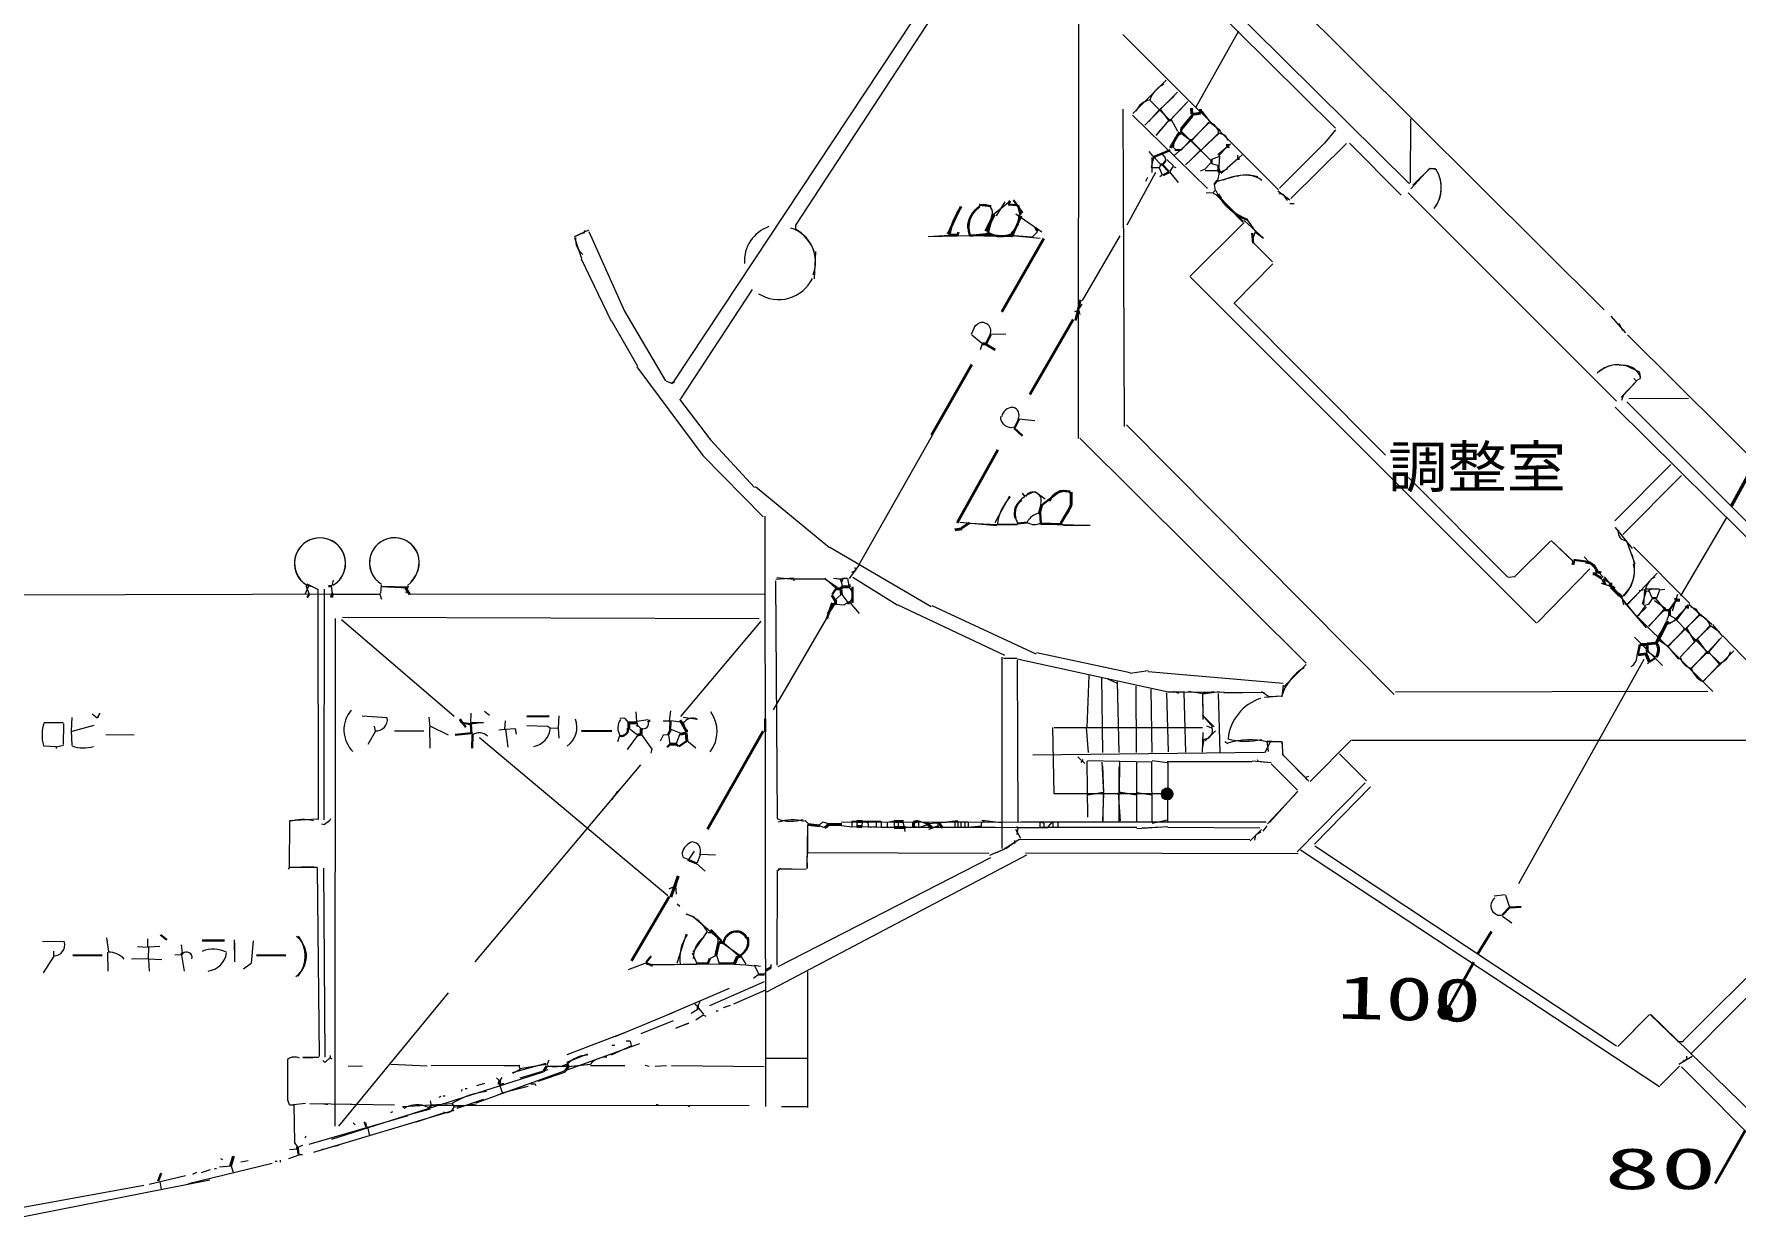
# Model space of a CAD drawing. Header units: millimetres. Extents: x -22015 to 140060, y -26591 to 87788.
# Drawn here: x 58120 to 86665, y 2781 to 22655 of the extents above; entities that cross this region are included whole.
import ezdxf

# ---------------------------------------------------------------- set-up
doc = ezdxf.new("R2010")
doc.units = ezdxf.units.MM
doc.linetypes.add('DASHED', pattern=[716.562987, 474.532405, -242.030582])
for name, color, linetype, lineweight in [('A_DASHED', 8, 'DASHED', 15), ('A_HATCH', 252, 'CONTINUOUS', 15), ('A_MED', 9, 'CONTINUOUS', 20), ('A_THIN', 8, 'CONTINUOUS', 15), ('CHECK', 2, 'CONTINUOUS', 35), ('P_R', 5, 'CONTINUOUS', 40), ('P_R_MARK', 5, 'CONTINUOUS', 25), ('P_SIZE', 140, 'CONTINUOUS', 13), ('SYM', 4, 'CONTINUOUS', 25), ('TEXT', 7, 'CONTINUOUS', 13), ('TEXT_SHAPE', 7, 'CONTINUOUS', 30)]:
    doc.layers.add(name, color=color, linetype=linetype, lineweight=lineweight)
doc.styles.add('JP', font='msgothic.ttc')

msp = doc.modelspace()

# ---------------------------------------------------------------- hatches: boundary and pattern name
at = {"layer": 'TEXT_SHAPE'}
h = msp.add_hatch(color=7, dxfattribs=at)
h.dxf.hatch_style = 1
edge = h.paths.add_edge_path()
edge.add_arc((77124, 9910), 90, 0, 360)
h = msp.add_hatch(color=7, dxfattribs=at)
h.dxf.hatch_style = 1
edge = h.paths.add_edge_path()
edge.add_arc((81789, 6249), 112, 0, 360)

# ---------------------------------------------------------------- linework, layer by layer
at = {"layer": 'A_DASHED', "lineweight": 15}
for p, q in [((76836, 21548), (77852, 20535)), ((67017, 5240), (64458, 4378))]:
    msp.add_line(p, q, dxfattribs=at)
at = {"layer": 'A_HATCH', "lineweight": 15}
for p, q in [((76996, 21389), (76820, 21191)), ((77158, 21209), (76974, 21004)), ((77690, 20711), (77512, 20533)), ((77857, 20494), (77757, 20391)), ((85052, 13306), (84843, 13092)), ((85163, 13043), (85016, 12897)), ((85465, 12995), (85196, 12722)), ((85456, 13002), (85203, 12716)), ((86164, 12280), (85922, 12013)), ((76046, 10606), (76032, 11869))]:
    msp.add_line(p, q, dxfattribs=at)
at = {"layer": 'A_HATCH', "lineweight": 20}
for p, q in [((77159, 21218), (76936, 20954)), ((77528, 20868), (77235, 20612)), ((77510, 20874), (77363, 20712)), ((85795, 12666), (85531, 12387)), ((85985, 12475), (85729, 12205)), ((86185, 12284), (85914, 12022)), ((86390, 12088), (86110, 11792)), ((75813, 11898), (75778, 11024)), ((76318, 10606), (76293, 11789)), ((76611, 10607), (76604, 11717)), ((76874, 10607), (76859, 11667)), ((77147, 10616), (77122, 11603)), ((77438, 10608), (77409, 11612)), ((78013, 10608), (77986, 11595))]:
    msp.add_line(p, q, dxfattribs=at)
at = {"layer": 'A_MED', "lineweight": 20}
for p, q in [((75636, 15872), (75642, 24368)), ((78324, 22701), (77607, 21427)), ((77824, 21175), (77533, 20865)), ((77826, 21168), (77540, 20879)), ((81205, 21231), (81202, 20159)), ((77984, 20994), (77703, 20715)), ((77988, 20998), (78089, 20964)), ((78005, 20603), (77994, 20451)), ((78138, 20756), (78172, 20756)), ((78307, 20621), (78307, 20570)), ((79762, 20827), (79007, 20069)), ((80131, 20819), (79201, 19896)), ((80182, 20823), (81050, 19952)), ((77762, 20388), (77678, 20353)), ((77764, 20369), (77984, 20373)), ((77866, 20484), (77985, 20452)), ((77999, 20334), (77969, 20198)), ((78139, 20397), (78005, 20326)), ((81246, 20120), (81538, 20403)), ((81545, 20408), (81646, 20381)), ((77780, 19992), (77898, 19996)), ((77913, 20130), (77933, 20029)), ((77942, 20033), (77973, 19964)), ((74451, 19816), (74213, 19626)), ((74404, 19843), (74256, 19605)), ((70889, 19448), (70894, 19380)), ((67421, 19366), (67179, 19254)), ((73475, 19274), (73119, 19254)), ((73119, 19258), (73814, 19274)), ((74519, 19279), (74997, 19232)), ((74847, 19248), (74559, 19270)), ((76329, 19271), (75699, 18184)), ((78597, 19324), (78547, 19173)), ((78560, 19166), (78855, 18875)), ((78575, 19152), (78893, 18833)), ((67298, 18885), (67800, 17840)), ((71226, 19008), (71204, 18552)), ((78896, 18800), (78257, 18146)), ((70164, 18368), (68963, 16539)), ((68025, 18008), (68711, 16837)), ((75695, 18127), (75626, 18026)), ((68722, 16840), (68808, 16797)), ((84997, 16834), (84741, 16562)), ((84778, 16608), (84743, 16507)), ((84996, 16835), (84784, 16606)), ((68946, 16529), (69467, 15849)), ((85867, 16540), (84868, 16539)), ((69465, 15847), (70205, 15051)), ((85752, 15253), (84770, 14260)), ((70221, 15068), (71463, 14046)), ((74482, 14906), (74237, 14459)), ((74730, 14909), (74901, 14980)), ((74906, 14980), (75081, 14862)), ((73650, 14466), (74271, 14411)), ((74273, 14421), (73816, 14448)), ((75003, 14436), (75833, 14416)), ((75340, 14451), (75391, 14417)), ((75392, 14420), (75833, 14416)), ((84641, 14377), (84692, 14326)), ((84642, 14376), (84923, 14028)), ((86509, 14548), (85735, 13235)), ((83564, 14158), (83938, 13807)), ((83937, 13810), (83564, 14158)), ((84837, 14140), (84969, 13772)), ((62697, 13435), (62883, 13336)), ((63127, 13426), (63109, 13393)), ((82844, 13546), (82963, 13556)), ((84215, 13685), (83334, 12786)), ((84333, 13634), (84315, 13601)), ((84403, 13447), (84582, 13390)), ((85345, 13611), (84847, 13087)), ((62722, 13393), (62659, 13254)), ((62676, 13407), (62733, 13258)), ((63104, 13393), (63119, 13275)), ((63941, 13411), (63929, 13275)), ((63936, 13390), (64389, 13369)), ((63937, 13395), (64394, 13381)), ((64393, 13395), (64355, 13278)), ((84729, 13220), (84825, 13082)), ((84740, 13249), (84780, 13079)), ((85157, 13322), (85093, 13086)), ((85132, 13330), (85115, 13077)), ((85145, 13324), (85197, 13310)), ((85384, 13347), (85162, 13347)), ((85247, 13349), (85196, 13315)), ((85267, 13193), (85201, 13091)), ((85385, 13339), (85249, 13350)), ((85470, 13341), (85384, 13327)), ((85685, 13255), (85596, 12977)), ((85165, 12698), (84830, 13085)), ((84998, 12896), (86278, 11626)), ((85541, 12912), (85501, 12813)), ((86048, 12900), (85523, 12391)), ((85552, 12909), (85652, 12855)), ((85859, 13080), (85667, 12830)), ((85910, 13048), (85994, 13013)), ((85653, 12824), (85555, 12767)), ((86227, 12728), (85729, 12202)), ((85433, 12066), (84963, 12540)), ((85170, 12302), (85158, 12267)), ((85361, 12498), (85531, 12380)), ((86627, 12309), (86111, 11795)), ((86421, 12536), (86189, 12280)), ((86198, 12296), (86388, 12106)), ((86382, 12502), (86206, 12288)), ((86213, 12286), (86380, 12099)), ((79457, 12081), (79088, 11713)), ((85118, 12166), (83019, 8401)), ((76503, 11936), (76807, 11980)), ((79072, 11736), (79051, 11538)), ((78755, 11604), (77417, 11614)), ((77715, 11596), (77725, 11161)), ((79042, 11548), (78757, 11530)), ((86192, 11627), (80957, 11618)), ((77763, 11186), (77915, 11034)), ((59322, 10909), (59797, 10900)), ((75228, 9917), (75207, 11023)), ((75230, 11024), (77720, 11026)), ((77934, 10969), (77762, 10798)), ((74873, 10567), (78752, 10611)), ((77740, 10822), (77718, 10688)), ((78804, 10798), (79053, 10784)), ((79055, 10774), (79059, 10571)), ((79060, 10569), (79502, 10125)), ((80216, 10818), (79524, 10117)), ((89375, 10808), (80227, 10808)), ((75626, 10534), (75743, 10418)), ((76326, 10446), (76322, 9926)), ((77125, 10452), (78548, 10453)), ((77139, 9437), (77142, 10447)), ((78550, 10467), (78872, 10436)), ((76058, 9923), (76043, 9449)), ((76314, 9943), (76612, 9895)), ((62402, 9440), (62399, 8680)), ((71342, 9436), (71291, 9385)), ((72328, 9450), (71837, 9449)), ((72328, 9450), (72328, 9348)), ((72430, 9433), (72430, 9365)), ((73612, 9460), (73287, 9420)), ((73785, 9434), (73565, 9434)), ((74055, 9453), (74004, 9419)), ((71092, 9398), (71090, 8908)), ((71377, 9341), (71292, 9374)), ((71665, 9382), (71836, 9358)), ((71837, 9366), (72548, 9352)), ((72108, 9416), (72108, 9365)), ((72109, 9352), (72244, 9361)), ((72329, 9354), (74242, 9351)), ((72871, 9369), (72955, 9351)), ((73094, 9390), (72958, 9341)), ((73130, 9320), (73298, 9373)), ((73362, 9349), (74988, 9351)), ((74005, 9367), (73785, 9345)), ((74005, 9418), (74005, 9367)), ((74582, 9321), (74665, 9166)), ((78511, 9148), (74632, 9142)), ((76616, 9332), (77139, 9363)), ((77139, 9350), (78681, 9344)), ((78705, 9314), (78520, 9125)), ((71095, 8925), (74135, 8918)), ((62403, 8680), (62873, 8681)), ((62973, 8664), (62998, 5497)), ((70582, 8603), (70578, 7035)), ((88683, 8674), (85782, 5766)), ((69057, 7559), (68901, 7068)), ((69410, 7600), (69170, 7256)), ((69160, 7244), (69235, 7064)), ((69561, 7200), (69458, 7152)), ((69566, 7203), (69613, 7066)), ((69611, 7053), (68392, 7042)), ((68493, 7043), (69239, 7052)), ((69865, 7055), (70051, 7046)), ((70051, 7043), (70204, 7029)), ((70205, 7036), (70306, 7019)), ((70472, 7013), (70489, 6996)), ((69201, 6388), (69250, 6352)), ((69264, 6314), (69351, 6215)), ((85206, 6201), (84682, 5676)), ((85687, 5767), (85225, 6211)), ((68049, 5768), (68116, 5770)), ((68121, 5764), (68137, 5697)), ((85785, 5753), (85684, 5753)), ((66754, 5444), (66720, 5359)), ((70390, 5480), (71093, 5479)), ((85932, 5507), (85707, 5369)), ((66145, 5240), (66711, 5392)), ((66244, 5361), (66275, 5292)), ((66706, 5374), (66267, 5300)), ((67072, 5340), (66719, 5340)), ((67455, 5371), (67075, 5330)), ((67455, 5374), (67083, 5333)), ((85716, 5341), (85394, 5020)), ((87130, 3946), (85753, 5335)), ((65929, 5035), (65970, 4902)), ((66455, 5046), (66522, 5048)), ((66519, 5051), (66537, 5018)), ((63675, 4693), (63171, 4707)), ((65145, 4713), (64317, 4663)), ((64762, 4620), (64451, 4538)), ((64762, 4764), (64779, 4680)), ((65133, 4714), (65165, 4662)), ((65538, 4704), (65152, 4652)), ((63711, 4324), (63748, 4173)), ((62624, 4015), (62540, 3980)), ((62538, 3954), (62402, 3942)), ((60231, 3408), (60252, 3274))]:
    msp.add_line(p, q, dxfattribs=at)
at = {"layer": 'A_MED', "lineweight": 15}
for p, q in [((63172, 4340), (63174, 12853)), ((71085, 8660), (71098, 9398))]:
    msp.add_line(p, q, dxfattribs=at)
at = {"layer": 'A_MED', "lineweight": 20}
for centre, radius, start, end in [((77810, 20984), 179, 2.6289, 82.2028), ((78431, 19457), 831, 75.1772, 116.0588), ((78438, 19841), 451, 52.499, 108.6839), ((74059, 19657), 139, 352.2119, 129.8162), ((70644, 18849), 609, 109.0712, 184.1117), ((70539, 18774), 704, 19.4648, 59.1919), ((70609, 18832), 630, 237.613, 333.9881), ((75107, 14327), 837, 137.2737, 172.6512), ((74888, 14616), 316, 118.05, 210.8282), ((74873, 14831), 141, 338.4079, 151.3645), ((75008, 14366), 251, 94.8816, 155.5751), ((74897, 14639), 211, 236.1032, 299.6011), ((84833, 14300), 143, 169.5254, 271.7821), ((62916, 13775), 429, 309.8063, 224.78), ((62916, 13778), 428, 102.4328, 237.7485), ((64165, 13787), 419, 10.9544, 238.8428), ((64164, 13788), 418, 310.8493, 226.3784), ((64084, 13800), 495, 307.464, 7.7388), ((85987, 12658), 255, 14.9354, 77.4051), ((86312, 12360), 269, 284.3832, 346.8333), ((85978, 12262), 253, 194.669, 257.4114), ((86253, 12120), 353, 197.8282, 245.9343), ((78444, 11963), 1170, 254.9841, 283.3644), ((62275, 7187), 414, 304.8397, 52.9435), ((62118, 7196), 550, 321.5781, 36.8636), ((69645, 7151), 696, 144.8848, 188.3966), ((69598, 7162), 421, 125.5401, 181.6732), ((69454, 7441), 141, 352.4678, 100.4784), ((66859, 5797), 463, 253.2673, 296.0298)]:
    msp.add_arc(centre, radius, start, end, dxfattribs=at)
at = {"layer": 'A_THIN', "lineweight": 15}
for p, q in [((84457, 18032), (77358, 25100)), ((79947, 21074), (76440, 24561)), ((76637, 24647), (81192, 20142)), ((68855, 16831), (73439, 23760)), ((73662, 23690), (70891, 19451)), ((76384, 22648), (78992, 20043)), ((76549, 21322), (77111, 21880)), ((76751, 21125), (77298, 21679)), ((77243, 21616), (77006, 21394)), ((77474, 21525), (77172, 21208)), ((77432, 21477), (77183, 21218)), ((76411, 16075), (76387, 21396)), ((76543, 21294), (77804, 20065)), ((77001, 21393), (77154, 21209)), ((77004, 21402), (77153, 21199)), ((77194, 21224), (77300, 21027)), ((77546, 21312), (77546, 21279)), ((77704, 21359), (77847, 21175)), ((77843, 21177), (78022, 21038)), ((77362, 20995), (77515, 20878)), ((77430, 20460), (77989, 20988)), ((77852, 20539), (77536, 20865)), ((78091, 20960), (78142, 20876)), ((79949, 21049), (79764, 20825)), ((78002, 20603), (77867, 20551)), ((78188, 20809), (77975, 20631)), ((78128, 20764), (77990, 20614)), ((78382, 20632), (78033, 20316)), ((78311, 20565), (78131, 20407)), ((76932, 20332), (76449, 19447)), ((77768, 20367), (77995, 20367)), ((77970, 20186), (78290, 20278)), ((81210, 20059), (81518, 20394)), ((81525, 20398), (81626, 20398)), ((77928, 20033), (77894, 19999)), ((77894, 19986), (77963, 19955)), ((78984, 20028), (79185, 19872)), ((79000, 19983), (79068, 19967)), ((84661, 16497), (81165, 19994)), ((79071, 19965), (79139, 19864)), ((79185, 19811), (79253, 19811)), ((75022, 19333), (74586, 19634)), ((77506, 18587), (78414, 19493)), ((78741, 19233), (78418, 19526)), ((78469, 19537), (78618, 19327)), ((67338, 19321), (67178, 19256)), ((67183, 19241), (67304, 18888)), ((67355, 19362), (67339, 19311)), ((67425, 19341), (68025, 18008)), ((74957, 19342), (74854, 19242)), ((78614, 19328), (78742, 19234)), ((83320, 12775), (77519, 18578)), ((75640, 18016), (75572, 17998)), ((75641, 18017), (75659, 17950)), ((78242, 18147), (80785, 15592)), ((67806, 17843), (68242, 17082)), ((84820, 17641), (84570, 17926)), ((84701, 17805), (84764, 17685)), ((84847, 17613), (89891, 12596)), ((68229, 17073), (69338, 15588)), ((84805, 17103), (85045, 16992)), ((84954, 16877), (84987, 16843)), ((85051, 16874), (84989, 16841)), ((85046, 16979), (85056, 16878)), ((84641, 16398), (89296, 11783)), ((84833, 16487), (89348, 11970)), ((76441, 16098), (80935, 11577)), ((73185, 15921), (71952, 13755)), ((75663, 15879), (79456, 12101)), ((69339, 15587), (70347, 14558)), ((85571, 15434), (84632, 14488)), ((81171, 15218), (82838, 13548)), ((74695, 14956), (74731, 14907)), ((70377, 14566), (70390, 4668)), ((74613, 14435), (74274, 14427)), ((74613, 14425), (74274, 14424)), ((71465, 14050), (73169, 13054)), ((83555, 14152), (82945, 13547)), ((82962, 13564), (83555, 14152)), ((85890, 13105), (84949, 14053)), ((84436, 13545), (84118, 13888)), ((63137, 13496), (63121, 13428)), ((70588, 9499), (70563, 13485)), ((71853, 13546), (72595, 13080)), ((84443, 13525), (84562, 13441)), ((84995, 12894), (84458, 13553)), ((84468, 13428), (84554, 13396)), ((63920, 13262), (57250, 13243)), ((62684, 13411), (62785, 13390)), ((62877, 13343), (62888, 9479)), ((62987, 13343), (62978, 9475)), ((63128, 13263), (63920, 13259)), ((63916, 13275), (63950, 13174)), ((70370, 13254), (64428, 13263)), ((85129, 13333), (85044, 13319)), ((85202, 13315), (85261, 13193)), ((85300, 13156), (85488, 13020)), ((85320, 13185), (85473, 12996)), ((85385, 13330), (85333, 13195)), ((63292, 12872), (70284, 12854)), ((70522, 11320), (71412, 12847)), ((72597, 13085), (74396, 12235)), ((73177, 13070), (74922, 12260)), ((85145, 13065), (85024, 12898)), ((85198, 13089), (85130, 13073)), ((85831, 13036), (85658, 12853)), ((86043, 12908), (85818, 12676)), ((85875, 13095), (86262, 12760)), ((85998, 13012), (86046, 12910)), ((63275, 12833), (65166, 11215)), ((70309, 12805), (68961, 11206)), ((85660, 12830), (86176, 12298)), ((85833, 12689), (85966, 12473)), ((86232, 12719), (85999, 12495)), ((86238, 12736), (86388, 12631)), ((86270, 12754), (86438, 12553)), ((86443, 12561), (87368, 11605)), ((74931, 12283), (76505, 11944)), ((85181, 12304), (85316, 12202)), ((85525, 12380), (85699, 12172)), ((86015, 12506), (86180, 12279)), ((74358, 8993), (74359, 12205)), ((74382, 12188), (74606, 12188)), ((74609, 12155), (74621, 9435)), ((77144, 11615), (74610, 12173)), ((85215, 12126), (85181, 12093)), ((76126, 11842), (76276, 11775)), ((76807, 11965), (79068, 11768)), ((77417, 11617), (77142, 11616)), ((77230, 11631), (77315, 11599)), ((77482, 11635), (77721, 11595)), ((77715, 11600), (77722, 11245)), ((77723, 11589), (78005, 11630)), ((77910, 11623), (77723, 11593)), ((78704, 11613), (78078, 11599)), ((78840, 11534), (78710, 11625)), ((79042, 11548), (78839, 11536)), ((77712, 11238), (77886, 11037)), ((68752, 8198), (65591, 10853)), ((75769, 11023), (75800, 10607)), ((77718, 10608), (77727, 10942)), ((77785, 11053), (77870, 11020)), ((78091, 10788), (78141, 10754)), ((78845, 10771), (78764, 10599)), ((78799, 10790), (78820, 10621)), ((78804, 10791), (79041, 10789)), ((79050, 10785), (79065, 10553)), ((80014, 10580), (80468, 10127)), ((68294, 10399), (65512, 7095)), ((75713, 10488), (75677, 10438)), ((75797, 9520), (75784, 10462)), ((75787, 10468), (76871, 10448)), ((76032, 10444), (76059, 9924)), ((76039, 10381), (76057, 9926)), ((76320, 9454), (76320, 10366)), ((76614, 9445), (76617, 10446)), ((76876, 9450), (76870, 10446)), ((76875, 10471), (77124, 10438)), ((78635, 10487), (78653, 10454)), ((78651, 10459), (78872, 10435)), ((78867, 10416), (79309, 9974)), ((78867, 10416), (79309, 9974)), ((79074, 10554), (79446, 10183)), ((80445, 10095), (79303, 8940)), ((79443, 10181), (79461, 10148)), ((79495, 10203), (79444, 10187)), ((80538, 10027), (79595, 9067)), ((67906, 9954), (67809, 9815)), ((77124, 9913), (75227, 9910)), ((76047, 9933), (75798, 9890)), ((76039, 9929), (75904, 9908)), ((76049, 9926), (76044, 9453)), ((76057, 9912), (76311, 9918)), ((76304, 9926), (76337, 9456)), ((76312, 9933), (76549, 9905)), ((76619, 9935), (76867, 9892)), ((79314, 9948), (78809, 9410)), ((79312, 9950), (78839, 9433)), ((62402, 9440), (62399, 8680)), ((62876, 9484), (62406, 9461)), ((63076, 9461), (62994, 9396)), ((63094, 9493), (63076, 9459)), ((71046, 9470), (71113, 9403)), ((71450, 9407), (71348, 9439)), ((71663, 9440), (74005, 9435)), ((71837, 9449), (71837, 9365)), ((71922, 9449), (71922, 9365)), ((72007, 9449), (72006, 9365)), ((72009, 9456), (72111, 9425)), ((72244, 9450), (72243, 9365)), ((72548, 9454), (72430, 9433)), ((72549, 9450), (72548, 9349)), ((72616, 9450), (72616, 9349)), ((72733, 9281), (72699, 9450)), ((72955, 9450), (72955, 9349)), ((72959, 9460), (73095, 9411)), ((73123, 9416), (73563, 9449)), ((73565, 9434), (73565, 9350)), ((73616, 9434), (73616, 9350)), ((73667, 9434), (73666, 9350)), ((73734, 9434), (73734, 9350)), ((73785, 9439), (77073, 9440)), ((73785, 9434), (73785, 9350)), ((74343, 9423), (74014, 9463)), ((74683, 9441), (78783, 9443)), ((74988, 9435), (74988, 9351)), ((74989, 9439), (75057, 9423)), ((75198, 9444), (75129, 9361)), ((75208, 9436), (75208, 9351)), ((75293, 9436), (75293, 9351)), ((76874, 9420), (77132, 9473)), ((62993, 9391), (62942, 9404)), ((73177, 9342), (73280, 9374)), ((73277, 9417), (73311, 9417)), ((73277, 9417), (73277, 9383)), ((74636, 9141), (74377, 8971)), ((74596, 9366), (74613, 9333)), ((74619, 9333), (74605, 9231)), ((74615, 9343), (75631, 9352)), ((74988, 9350), (76614, 9352)), ((75056, 9418), (75056, 9351)), ((76699, 9340), (77037, 9356)), ((78607, 9220), (78592, 9135)), ((78697, 9271), (78611, 9223)), ((78798, 9373), (78730, 9288)), ((89568, 9235), (85900, 5547)), ((74764, 8883), (70404, 6587)), ((71084, 8858), (71087, 8661)), ((74371, 8972), (74143, 8876)), ((74291, 8931), (74240, 8915)), ((74558, 9088), (74421, 8988)), ((74561, 9094), (74578, 9077)), ((74564, 9131), (74564, 9097)), ((79323, 8905), (74749, 8914)), ((79359, 8974), (85382, 5003)), ((84661, 5681), (79602, 9036)), ((62402, 8679), (62384, 8646)), ((62806, 8686), (62399, 8678)), ((62871, 8664), (62904, 5505)), ((70646, 8659), (70577, 8610)), ((74164, 8839), (70594, 7010)), ((71072, 8640), (70598, 8655)), ((71072, 8643), (70649, 8648)), ((69056, 7896), (69193, 7850)), ((69929, 7198), (69185, 7837)), ((69670, 7406), (69958, 7203)), ((69974, 7188), (70058, 7053)), ((68393, 7076), (68087, 6960)), ((70270, 6882), (70185, 6815)), ((70202, 7031), (70276, 6883)), ((70393, 6947), (70378, 6885)), ((70475, 7049), (70475, 7016)), ((71101, 4652), (71098, 6932)), ((65067, 6574), (63225, 4340)), ((69779, 6644), (68681, 6176)), ((70367, 6758), (69447, 6356)), ((70386, 6620), (69850, 6383)), ((69257, 6299), (69139, 6229)), ((69286, 6424), (69254, 6355)), ((69794, 6362), (69676, 6324)), ((67865, 5843), (68849, 6248)), ((68305, 5893), (68843, 6109)), ((69095, 6064), (68876, 5976)), ((69097, 6060), (68896, 5986)), ((69340, 6200), (69220, 6117)), ((69338, 6205), (69388, 6185)), ((69558, 6272), (69592, 6272)), ((84728, 5719), (85215, 6209)), ((85240, 6208), (86958, 4531)), ((68273, 5719), (65531, 4722)), ((67060, 5539), (68085, 5928)), ((62373, 5454), (62371, 4778)), ((62627, 5488), (62796, 5488)), ((62898, 5488), (62627, 5488)), ((62966, 5438), (62999, 5404)), ((63084, 5488), (62999, 5404)), ((63085, 5522), (63084, 5488)), ((63084, 5487), (63117, 5469)), ((67403, 5547), (67053, 5403)), ((68138, 5686), (67800, 5530)), ((67811, 5696), (67862, 5696)), ((85837, 5455), (85770, 5420)), ((85836, 5510), (85835, 5459)), ((85870, 5474), (85837, 5457)), ((63116, 4118), (66662, 5249)), ((63389, 5343), (63627, 5352)), ((64711, 5346), (64102, 5374)), ((66269, 5354), (64778, 5347)), ((65875, 5149), (65925, 5099)), ((65967, 5151), (65931, 5101)), ((65998, 5356), (66235, 5354)), ((66270, 5287), (66151, 5220)), ((66740, 5283), (66267, 5141)), ((67455, 5359), (68031, 5355)), ((67455, 5355), (68031, 5357)), ((68370, 5362), (68438, 5346)), ((68539, 5346), (68725, 5356)), ((68810, 5357), (70368, 5340)), ((65300, 4951), (65282, 4918)), ((65353, 4967), (65387, 4967)), ((65674, 5055), (65540, 5015)), ((65964, 4894), (66405, 5011)), ((62370, 4778), (62401, 4698)), ((62404, 4697), (62472, 4693)), ((62675, 4715), (62472, 4693)), ((62475, 4694), (62490, 4069)), ((64167, 4690), (62743, 4712)), ((62813, 3902), (65165, 4604)), ((62947, 4715), (63049, 4698)), ((64131, 4580), (64097, 4562)), ((64299, 4665), (64319, 4645)), ((70112, 4681), (64777, 4684)), ((64945, 4834), (64911, 4816)), ((64980, 4848), (65014, 4848)), ((68554, 4700), (68588, 4700)), ((69080, 4686), (69114, 4668)), ((70654, 4668), (71095, 4668)), ((64391, 4513), (62726, 4031)), ((63471, 4391), (63505, 4357)), ((63654, 4411), (63674, 4391)), ((62485, 4068), (62537, 3984)), ((62677, 4169), (62659, 4136)), ((63234, 4015), (63166, 3999)), ((61249, 3796), (61282, 3778)), ((61709, 3756), (61591, 3734)), ((62165, 3748), (62199, 3748)), ((62249, 3765), (62249, 3731)), ((62560, 3852), (62390, 3787)), ((62554, 3862), (62622, 3860)), ((62944, 3951), (62978, 3951)), ((61069, 3431), (57778, 2781)), ((60048, 3367), (60660, 3509)), ((62115, 3709), (60708, 3368)), ((60844, 3559), (60776, 3525)), ((61076, 3605), (60924, 3553)), ((61148, 3629), (61182, 3629)), ((61419, 3667), (61232, 3650)), ((61428, 3665), (61460, 3563)), ((59964, 3343), (57406, 2875))]:
    msp.add_line(p, q, dxfattribs=at)
for centre, radius, start, end in [((77248, 21416), 434, 115.3845, 162.2285), ((76897, 21232), 323, 100.9733, 157.5785), ((81162, 20078), 562, 321.8722, 33.6645), ((81155, 20079), 569, 322.2131, 30.8191), ((67540, 19221), 341, 176.6309, 230.9903), ((70633, 18834), 595, 338.289, 72.4911), ((84703, 16586), 526, 90.3614, 133.8304), ((84682, 16630), 478, 75.5441, 131.3296), ((84769, 16777), 324, 22.2398, 101.5374), ((62918, 13777), 427, 300.5973, 102.6798), ((84446, 13637), 518, 305.6749, 14.3068), ((84297, 13685), 669, 317.2783, 21.8458), ((85440, 13279), 300, 117.3649, 170.1447), ((79849, 11298), 843, 120.1538, 163.3106), ((84770, 12241), 241, 304.833, 1.6709), ((78954, 10743), 814, 109.0393, 173.1917), ((77742, 10975), 145, 267.7205, 21.349), ((78513, 9555), 1264, 76.7387, 107.1219), ((62626, 8748), 733, 75.6267, 107.5678), ((70818, 10100), 649, 248.7467, 288.0183), ((70841, 8750), 725, 74.3961, 109.4541), ((62484, 5310), 187, 62.691, 127.7205), ((67416, 5047), 481, 91.3547, 137.0735), ((67702, 5160), 333, 85.8066, 139.0106), ((65886, 3490), 1441, 96.9971, 121.6436), ((64543, 4310), 388, 61.4867, 123.7506), ((65039, 4692), 127, 245.3415, 346.8856)]:
    msp.add_arc(centre, radius, start, end, dxfattribs=at)
at = {"layer": 'CHECK', "lineweight": 30}
msp.add_line((68811, 16796), (68861, 16825), dxfattribs=at)
at = {"layer": 'CHECK', "lineweight": 40}
for p, q in [((82566, 7605), (82332, 7220)), ((82266, 7090), (81791, 6236))]:
    msp.add_line(p, q, dxfattribs=at)
at = {"layer": 'P_R', "lineweight": 40}
for p, q in [((75055, 19228), (74354, 17997)), ((75551, 17869), (74822, 16607)), ((73850, 17115), (73174, 15927)), ((86589, 14740), (87338, 16117)), ((73602, 14459), (74286, 15680)), ((73682, 14356), (73564, 14337)), ((73812, 14458), (73678, 14365)), ((70347, 10963), (69416, 9318)), ((68773, 8183), (68143, 7111)), ((86819, 4267), (86315, 3378))]:
    msp.add_line(p, q, dxfattribs=at)
at = {"layer": 'P_R', "lineweight": 30}
for p, q in [((75671, 18199), (75588, 17848)), ((70385, 11171), (70385, 10951))]:
    msp.add_line(p, q, dxfattribs=at)
at = {"layer": 'P_R_MARK', "lineweight": 20}
for p, q in [((73905, 17765), (73835, 17616)), ((73847, 17608), (74031, 17461)), ((74419, 17623), (74165, 17618)), ((74636, 16199), (74907, 16172)), ((69292, 8890), (69241, 8755)), ((69295, 8899), (69549, 8891)), ((69232, 8741), (69377, 8617)), ((68871, 8363), (68769, 8312)), ((68878, 8366), (68889, 8231)), ((82792, 8219), (82611, 8193)), ((82872, 8005), (82803, 8207)), ((82752, 7862), (82908, 7749))]:
    msp.add_line(p, q, dxfattribs=at)
at = {"layer": 'P_R_MARK', "lineweight": 15}
for p, q in [((74025, 17459), (73991, 17358)), ((68986, 8922), (69002, 8854)), ((69189, 8949), (69105, 8813)), ((69004, 8849), (69088, 8815)), ((68905, 8065), (68954, 8029))]:
    msp.add_line(p, q, dxfattribs=at)
at = {"layer": 'P_R_MARK', "lineweight": 40}
for p, q in [((74029, 17458), (74096, 17458)), ((68925, 8533), (68799, 8179))]:
    msp.add_line(p, q, dxfattribs=at)
at = {"layer": 'P_R_MARK', "lineweight": 30}
for p, q in [((74090, 17446), (74240, 17359)), ((74161, 17612), (74092, 17460)), ((74557, 16045), (74698, 15917)), ((74635, 16192), (74572, 16054)), ((69084, 8804), (69239, 8744)), ((68919, 8535), (68876, 8364)), ((82873, 8012), (82749, 7881)), ((83065, 8016), (82878, 8004))]:
    msp.add_line(p, q, dxfattribs=at)
at = {"layer": 'P_R_MARK', "lineweight": 20}
for centre, radius, start, end in [((74026, 17675), 142, 334.9118, 142.9466), ((74537, 16203), 190, 91.0222, 168.825), ((74502, 16259), 140, 333.2395, 76.657), ((74505, 16235), 177, 177.7111, 289.0066), ((82714, 8034), 160, 125.4101, 285.629)]:
    msp.add_arc(centre, radius, start, end, dxfattribs=at)
at = {"layer": 'P_R_MARK', "lineweight": 15}
for centre, radius, start, end in [((69242, 8863), 257, 108.9637, 166.6331), ((69153, 8957), 147, 334.485, 87.3493)]:
    msp.add_arc(centre, radius, start, end, dxfattribs=at)
at = {"layer": 'SYM', "lineweight": 15}
for p, q in [((76817, 20687), (76899, 20584)), ((77227, 20759), (77261, 20725)), ((76866, 20417), (77002, 20417)), ((76993, 20413), (77044, 20295)), ((77054, 20297), (77004, 20261)), ((77223, 20435), (77272, 20415)), ((76794, 20250), (76759, 20182)), ((71884, 13706), (71896, 13656)), ((70577, 13538), (70866, 13512)), ((70866, 13522), (71375, 13518)), ((70866, 13519), (71375, 13520)), ((70866, 13519), (70866, 13485)), ((71382, 13528), (71578, 13351)), ((71526, 13530), (71664, 13512)), ((71526, 13529), (71645, 13517)), ((71642, 13519), (71658, 13468)), ((71646, 13520), (71680, 13520)), ((71683, 13519), (71667, 13468)), ((71679, 13529), (71758, 13530)), ((71766, 13521), (71786, 13403)), ((71895, 13653), (71832, 13622))]:
    msp.add_line(p, q, dxfattribs=at)
at = {"layer": 'SYM', "lineweight": 20}
for p, q in [((76894, 20587), (76858, 20418)), ((76867, 20585), (76866, 20332)), ((76913, 20581), (77017, 20466)), ((77015, 20469), (76998, 20418)), ((77117, 20549), (77232, 20445)), ((77167, 20346), (77308, 20165)), ((77221, 20434), (77169, 20350)), ((71959, 13750), (71792, 13525)), ((70866, 13531), (70560, 13507)), ((71378, 13524), (71593, 13380)), ((71659, 13469), (71677, 13384)), ((71658, 13254), (71558, 13167)), ((71666, 13253), (71768, 13118)), ((71712, 13078), (71559, 13088)), ((71764, 13113), (71714, 13079)), ((71801, 13118), (71958, 12937))]:
    msp.add_line(p, q, dxfattribs=at)
at = {"layer": 'SYM', "lineweight": 30}
for p, q in [((77177, 20706), (76906, 20594)), ((77019, 20467), (77053, 20467)), ((77048, 20463), (77152, 20348)), ((77102, 20536), (77050, 20470)), ((77158, 20341), (77057, 20290)), ((71500, 13244), (71549, 13159)), ((71573, 13354), (71505, 13253)), ((71849, 13385), (71848, 13115)), ((71506, 13115), (71417, 12844)), ((71548, 13105), (71433, 12933))]:
    msp.add_line(p, q, dxfattribs=at)
at = {"layer": 'SYM', "lineweight": 40}
for p, q in [((71560, 13165), (71560, 13098)), ((71577, 13351), (71645, 13351)), ((71679, 13385), (71645, 13351)), ((71649, 13352), (71665, 13250)), ((71679, 13385), (71781, 13385)), ((71781, 13402), (71815, 13402)), ((71763, 13115), (71797, 13115))]:
    msp.add_line(p, q, dxfattribs=at)
at = {"layer": 'SYM', "lineweight": 20}
for centre, radius, start, end in [((77007, 20543), 96.3, 355.4373, 154.5047), ((71671, 13245), 177, 313.8872, 51.8419)]:
    msp.add_arc(centre, radius, start, end, dxfattribs=at)
at = {"layer": 'SYM', "lineweight": 15}
msp.add_arc((68892, 7331), 586, 25.7583, 73.84, dxfattribs=at)
at = {"layer": 'TEXT_SHAPE', "lineweight": 40}
for p, q in [((77536, 21413), (77540, 21312)), ((77542, 21283), (77358, 21060)), ((77546, 21312), (77580, 21312)), ((77683, 21326), (77581, 21309)), ((77682, 21397), (77682, 21329)), ((78138, 20806), (78138, 20756)), ((78307, 20570), (78341, 20570)), ((77988, 20385), (78005, 20334)), ((74492, 19857), (74460, 19806)), ((74223, 19628), (74081, 19348)), ((73475, 19282), (73610, 19282)), ((74556, 19263), (74522, 19297)), ((75513, 14971), (75515, 14757)), ((75025, 14772), (74982, 14622)), ((83947, 13818), (83929, 13751)), ((84267, 13599), (84317, 13599)), ((84312, 13591), (84415, 13526)), ((84335, 13637), (84403, 13620)), ((84431, 13513), (84466, 13429)), ((84554, 13431), (84588, 13431)), ((84554, 13431), (84554, 13397)), ((63127, 13275), (63111, 13207)), ((84555, 13398), (84587, 13379)), ((84572, 13378), (84711, 13240)), ((84592, 13384), (84626, 13351)), ((84693, 13266), (84727, 13232)), ((85654, 13195), (85654, 13161)), ((85654, 13161), (85722, 13162)), ((85552, 12992), (85552, 12908)), ((85840, 13043), (85874, 13043)), ((85512, 12793), (85372, 12519)), ((85512, 12776), (85372, 12549)), ((85059, 12418), (85178, 12418)), ((85330, 12438), (85177, 12427)), ((85178, 12418), (85178, 12300)), ((85360, 12505), (85329, 12436)), ((85365, 12553), (85364, 12502)), ((85991, 12503), (85991, 12469)), ((86160, 12284), (86211, 12284)), ((85161, 12260), (85025, 12245)), ((85155, 12263), (85208, 12130)), ((68959, 11145), (69061, 10955)), ((68098, 11101), (68234, 11101)), ((68098, 11101), (68098, 11017)), ((68301, 10914), (68234, 10896)), ((68301, 11000), (68301, 10915)), ((69047, 10927), (68962, 10913)), ((69055, 10934), (69066, 10798)), ((68792, 10747), (68893, 10747)), ((71922, 9449), (72007, 9449)), ((72549, 9450), (72616, 9450)), ((72616, 9450), (72701, 9450)), ((72955, 9453), (72870, 9436)), ((72870, 9433), (72870, 9366)), ((71109, 9399), (71294, 9377)), ((71449, 9396), (71382, 9344)), ((71447, 9398), (71668, 9398)), ((71922, 9365), (72006, 9365)), ((72548, 9349), (72616, 9349)), ((72616, 9349), (72701, 9349)), ((72701, 9349), (72735, 9349)), ((73091, 9400), (73124, 9400)), ((73121, 9396), (73171, 9345)), ((73304, 9411), (73355, 9344)), ((69608, 7421), (69553, 7202)), ((69612, 7420), (69680, 7420)), ((69917, 7184), (69867, 7065)), ((69916, 7184), (69967, 7184)), ((70475, 6998), (70391, 6946)), ((67086, 5337), (67019, 5247)), ((67062, 5373), (67080, 5339)), ((65931, 5102), (65913, 5035)), ((61465, 3833), (61415, 3664)), ((62538, 3985), (62538, 3951))]:
    msp.add_line(p, q, dxfattribs=at)
at = {"layer": 'TEXT_SHAPE', "lineweight": 30}
for p, q in [((77157, 21211), (77190, 21211)), ((77557, 21297), (77353, 21064)), ((77330, 21008), (77177, 20746)), ((77359, 21059), (77359, 20991)), ((77511, 20873), (77545, 20873)), ((77358, 20708), (77256, 20715)), ((77866, 20553), (77866, 20485)), ((77984, 20451), (77984, 20384)), ((77965, 20199), (77913, 20133)), ((73664, 19762), (73444, 19300)), ((74172, 19769), (73970, 19788)), ((74458, 19798), (74611, 19784)), ((74550, 19867), (74697, 19657)), ((74624, 19787), (74663, 19625)), ((77957, 19957), (78399, 19504)), ((74200, 19638), (74119, 19320)), ((74676, 19607), (74539, 19292)), ((74910, 19416), (74945, 19348)), ((73623, 19334), (73607, 19283)), ((73814, 19282), (74521, 19265)), ((74137, 19306), (73815, 19273)), ((78549, 19314), (78566, 19150)), ((75030, 14761), (75326, 14987)), ((75327, 14995), (75496, 14982)), ((74996, 14622), (75005, 14452)), ((75519, 14752), (75340, 14453)), ((74783, 14462), (74613, 14448)), ((75002, 14447), (75341, 14436)), ((83947, 13834), (84150, 13811)), ((62736, 13257), (62702, 13206)), ((63056, 13394), (63107, 13394)), ((64349, 13368), (64422, 13256)), ((84618, 13343), (84687, 13260)), ((85265, 13195), (85333, 13195)), ((85663, 13155), (85548, 12995)), ((85468, 12992), (85552, 12992)), ((85653, 12857), (85653, 12824)), ((85821, 13057), (85838, 13041)), ((85518, 12807), (85518, 12773)), ((85518, 12773), (85552, 12773)), ((85788, 12672), (85822, 12672)), ((85053, 12419), (85020, 12250)), ((85316, 12193), (85214, 12126)), ((59185, 11208), (59202, 11191)), ((65262, 11161), (65361, 11030)), ((65264, 11163), (65298, 11101)), ((66387, 11211), (66760, 11213)), ((68420, 11135), (68454, 11135)), ((68793, 11136), (68792, 10984)), ((65459, 10928), (65183, 10899)), ((65303, 11104), (65438, 11079)), ((65448, 11082), (65458, 10913)), ((65472, 10903), (65471, 10676)), ((67301, 10966), (67810, 10962)), ((68793, 10983), (68757, 10899)), ((69003, 11098), (69049, 10978)), ((68792, 10747), (68741, 10696)), ((68924, 10711), (68890, 10744)), ((69064, 10796), (68932, 10706)), ((60243, 7545), (60346, 7462)), ((60939, 7454), (61312, 7449)), ((69469, 7631), (69646, 7454)), ((58769, 7206), (59261, 7198)), ((60599, 7243), (60599, 7209)), ((61853, 7205), (62344, 7202)), ((68470, 7188), (68384, 7087)), ((69455, 7151), (69420, 7067)), ((68389, 7076), (68491, 7028)), ((69238, 7065), (69425, 7065)), ((69611, 7065), (69869, 7066)), ((69611, 7065), (69865, 7066)), ((70373, 6883), (70271, 6879)), ((69253, 6356), (69253, 6305)), ((66718, 5352), (66667, 5256)), ((65998, 5048), (65930, 5032)), ((64780, 4673), (64729, 4640)), ((63675, 4391), (63693, 4324)), ((62544, 3952), (62558, 3867)), ((60254, 3548), (60199, 3415))]:
    msp.add_line(p, q, dxfattribs=at)
at = {"layer": 'TEXT_SHAPE', "lineweight": 20}
for p, q in [((58753, 11194), (58744, 10974)), ((59097, 11254), (59181, 11186)), ((59221, 11262), (59189, 11210)), ((63625, 11217), (64045, 11193)), ((64740, 11199), (64757, 11030)), ((65448, 11267), (65438, 11099)), ((65675, 11300), (65758, 11230)), ((66023, 11134), (66011, 10998)), ((66726, 11220), (66438, 11213)), ((66921, 11219), (66909, 11016)), ((68030, 11181), (67945, 11177)), ((68098, 11101), (68033, 11176)), ((68211, 11287), (68223, 11117)), ((68417, 11154), (68233, 11125)), ((68674, 11135), (68776, 11136)), ((68797, 11304), (68774, 11136)), ((68794, 11143), (69015, 11115)), ((69009, 11200), (69250, 11166)), ((58290, 11110), (58606, 11106)), ((58614, 11092), (58611, 10737)), ((58744, 10974), (58751, 10720)), ((59125, 11057), (58751, 10956)), ((63846, 10962), (63718, 10737)), ((63825, 11046), (63840, 10961)), ((64167, 10967), (64659, 10966)), ((64753, 11030), (64759, 10675)), ((64769, 11047), (65068, 10900)), ((65455, 10917), (65183, 10903)), ((65659, 11103), (65438, 11102)), ((65660, 11109), (65443, 11080)), ((65472, 10913), (65471, 10676)), ((66015, 10991), (65913, 10977)), ((66028, 10997), (66068, 10692)), ((66031, 10994), (66183, 11010)), ((66191, 11010), (66204, 10914)), ((66387, 11055), (66726, 11048)), ((66727, 11051), (66778, 11017)), ((68244, 10890), (68069, 10657)), ((68254, 11054), (68303, 11002)), ((68301, 10915), (68481, 10658)), ((68670, 10895), (68622, 10797)), ((68758, 10900), (68673, 10896)), ((68764, 10900), (68785, 10746)), ((68798, 10997), (68967, 10931)), ((68949, 10920), (68890, 10748)), ((58492, 10701), (58277, 10709)), ((58614, 10721), (58493, 10697)), ((69067, 10804), (69218, 10684)), ((58262, 7440), (58629, 7435)), ((60024, 7479), (60024, 7344)), ((60989, 7446), (61277, 7446)), ((61477, 7463), (61481, 7091)), ((61796, 7447), (61763, 7074)), ((58453, 7187), (58271, 6907)), ((58448, 7275), (58448, 7190)), ((59351, 7258), (59358, 6937)), ((60023, 7143), (59752, 7136)), ((59854, 7350), (60023, 7341)), ((60038, 7344), (60032, 7141)), ((60040, 7144), (60261, 7133)), ((60040, 7141), (60050, 6939)), ((60227, 7350), (60041, 7341)), ((60480, 7213), (60599, 7217)), ((60588, 7379), (60603, 7243)), ((60595, 7208), (60638, 6937)), ((61481, 7413), (61480, 7125)), ((61762, 7068), (61635, 6970))]:
    msp.add_line(p, q, dxfattribs=at)
at = {"layer": 'TEXT_SHAPE', "lineweight": 15}
for p, q in [((66776, 11015), (66912, 11016)), ((66910, 11015), (66921, 10847)), ((67939, 10883), (67905, 10782)), ((68096, 11014), (68238, 10905)), ((68221, 11060), (68249, 11048)), ((68234, 11101), (68234, 11067)), ((68236, 11070), (68253, 11053)), ((69060, 10953), (69043, 10936)), ((69063, 10984), (69063, 10950)), ((69075, 10984), (69075, 10950)), ((58492, 10704), (58492, 10670)), ((68482, 10663), (68466, 10595)), ((59337, 7496), (59370, 7260))]:
    msp.add_line(p, q, dxfattribs=at)
at = {"layer": 'TEXT_SHAPE'}
for centre, radius in [((77124, 9910), 90), ((81789, 6249), 112)]:
    msp.add_circle(centre, radius, dxfattribs=at)
at = {"layer": 'TEXT_SHAPE', "lineweight": 30}
for centre, radius, start, end in [((77486, 20762), 264, 118.8818, 181.615), ((74572, 19095), 1115, 143.5459, 170.3575), ((74212, 19405), 425, 124.1278, 180.7043), ((74189, 19420), 398, 122.5359, 200.1484), ((78799, 20419), 936, 208.8074, 249.675), ((74269, 19596), 373, 310.8623, 3.8041), ((74342, 19701), 438, 241.7746, 294.4594), ((75406, 14717), 276, 70.61, 158.2123), ((75123, 14850), 397, 315.6702, 17.8803), ((74840, 14618), 270, 125.4733, 197.5373), ((67974, 10987), 107, 254.5284, 13.4587), ((69894, 7400), 203, 28.5553, 174.578), ((69902, 7409), 196, 313.4978, 143.8027), ((69820, 7440), 281, 299.9493, 13.7266)]:
    msp.add_arc(centre, radius, start, end, dxfattribs=at)
at = {"layer": 'TEXT_SHAPE', "lineweight": 40}
for centre, radius, start, end in [((84137, 13599), 200, 9.9042, 86.7423), ((85156, 12327), 210, 323.4456, 31.6272)]:
    msp.add_arc(centre, radius, start, end, dxfattribs=at)
at = {"layer": 'TEXT_SHAPE', "lineweight": 20}
for centre, radius, start, end in [((63828, 10985), 511, 139.5274, 225.3942), ((63859, 11156), 188, 266.0001, 7.9755), ((66846, 11026), 380, 304.7034, 20.964), ((68160, 11017), 248, 144.7955, 212.2094), ((69158, 11019), 164, 58.578, 150.3855), ((69012, 10958), 565, 322.913, 35.8002), ((58905, 10893), 652, 161.1356, 195.3614), ((66436, 11042), 344, 281.1765, 355.5647), ((68340, 11089), 85.8, 246.7125, 29.6426), ((58955, 11233), 552, 249.3805, 287.1548), ((58454, 7376), 181, 267.9337, 16.1202), ((59371, 6899), 357, 42.5778, 91.2918), ((60678, 7164), 93.4, 345.8976, 135.2021), ((61128, 6820), 487, 62.9491, 112.6194), ((60989, 7301), 366, 277.8386, 350.8443)]:
    msp.add_arc(centre, radius, start, end, dxfattribs=at)
at = {"layer": 'TEXT_SHAPE', "lineweight": 15}
msp.add_arc((65585, 10712), 221, 49.9502, 119.5194, dxfattribs=at)

# ---------------------------------------------------------------- texts
at = {"layer": 'P_SIZE', "style": 'JP'}
for s, height, rotation, width, p in [('100', 726.4, -1.4693, 1.632289, (79967, 6144)), ('80', 692.6, 0.0539, 2, (84457, 3279))]:
    msp.add_text(s, height=height, rotation=rotation, dxfattribs=dict(at, width=width)).set_placement(p)
at = {"layer": 'TEXT', "style": 'JP', "width": 1.051823}
msp.add_text('調整室', height=692.6, rotation=0.0539, dxfattribs=at).set_placement((80832, 15049))

doc.saveas('drawing.dxf')
